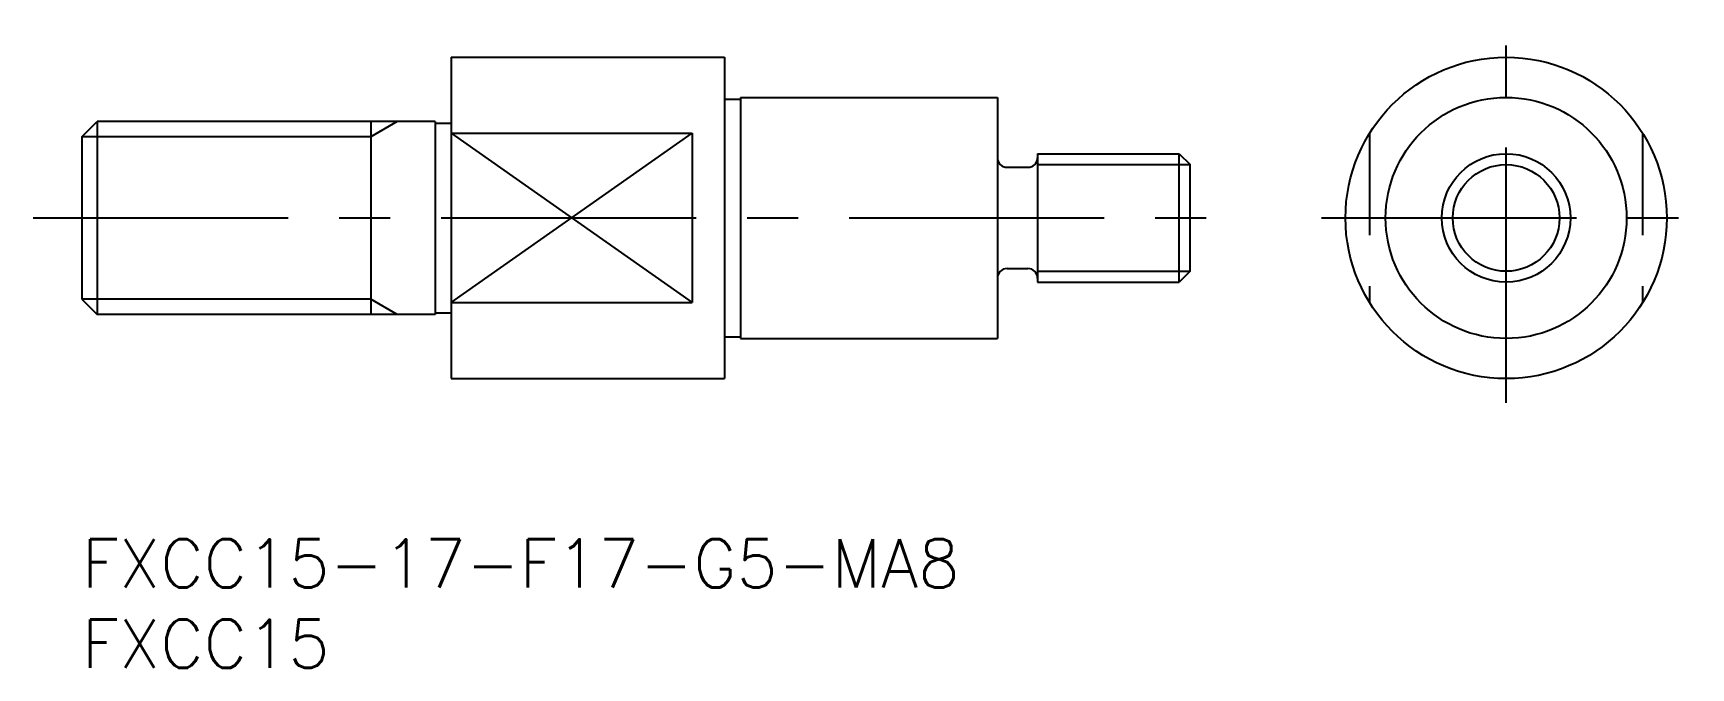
# Model space of a CAD drawing. Extents: x -3 to 100, y -8 to 32.
import ezdxf

# ---------------------------------------------------------------- set-up
doc = ezdxf.new("R2010")
doc.units = 0
doc.header["$LTSCALE"] = 0.5
doc.linetypes.add('CENTER', pattern=[50.8, 31.75, -6.35, 6.35, -6.35])
doc.linetypes.add('DASHED', pattern=[19.05, 12.7, -6.35])
for name, color, linetype in [('MSM_CENTER', 1, 'CENTER'), ('MSM_CONTINUOUS', 7, 'CONTINUOUS'), ('MSM_DASHED', 4, 'DASHED'), ('MSM_NARROW', 5, 'CONTINUOUS'), ('MSM_PART_NUMBER', 7, 'CONTINUOUS')]:
    doc.layers.add(name, color=color, linetype=linetype)
doc.styles.get("Standard").update_dxf_attribs({"font": 'txt.shx', "height": 3, "bigfont": 'bigfont.shx'})

# ---------------------------------------------------------------- blocks, each defined once
blk = doc.blocks.new('*U12')
at = {"layer": 'MSM_PART_NUMBER'}
blk.add_text('FXCC15-17-F17-G5-MA8', height=3, dxfattribs=at).set_placement((0, -3))
blk = doc.blocks.new('*U13')
at = {"layer": 'MSM_PART_NUMBER'}
blk.add_text('FXCC15', height=3, dxfattribs=at).set_placement((0, -8))

msp = doc.modelspace()

# ---------------------------------------------------------------- linework, layer by layer
at = {"layer": 'MSM_CENTER'}
for p, q in [((88.67, 8.5), (88.67, 31.5)), ((-3.03, 20), (72.08, 20)), ((77.17, 20), (100.17, 20))]:
    msp.add_line(p, q, dxfattribs=at)
at = {"layer": 'MSM_CONTINUOUS'}
for p, q in [((23, 30), (23, 10)), ((23, 30), (40, 30)), ((40, 30), (40, 10)), ((40, 27.4), (41, 27.4)), ((41, 27.5), (41, 12.5)), ((41, 27.5), (57, 27.5)), ((57, 27.5), (57, 12.5)), ((0, 25.05), (0.95, 26)), ((0.95, 26), (0.95, 14)), ((22, 26), (0.95, 26)), ((18, 26), (18, 14)), ((22, 26), (22, 14)), ((22, 25.9), (23, 25.9)), ((0, 25.05), (0, 14.95)), ((23, 25.27), (38, 25.27)), ((38, 25.27), (38, 14.73)), ((59.5, 24), (59.5, 16)), ((59.5, 24), (68.32, 24)), ((68.32, 16), (68.32, 24)), ((68.32, 24), (69, 23.32)), ((57.6, 23.15), (58.9, 23.15)), ((69, 16.68), (69, 23.32)), ((57.6, 16.85), (58.9, 16.85)), ((69, 16.68), (68.32, 16)), ((59.5, 16), (68.32, 16)), ((0, 14.95), (0.95, 14)), ((23, 14.73), (38, 14.73)), ((22, 14), (0.95, 14)), ((22, 14.1), (23, 14.1)), ((40, 12.6), (41, 12.6)), ((41, 12.5), (57, 12.5)), ((23, 10), (40, 10))]:
    msp.add_line(p, q, dxfattribs=at)
for radius in [10, 7.5, 4]:
    msp.add_circle((88.67, 20), radius, dxfattribs=at)
for centre, start, end in [((57.6, 23.75), 180, 270), ((58.9, 23.75), 270, 0), ((57.6, 16.25), 90, 180), ((58.9, 16.25), 0, 90)]:
    msp.add_arc(centre, 0.6, start, end, dxfattribs=at)
at = {"layer": 'MSM_DASHED'}
for p, q in [((80.17, 25.27), (80.17, 14.73)), ((97.17, 25.27), (97.17, 14.73))]:
    msp.add_line(p, q, dxfattribs=at)
at = {"layer": 'MSM_NARROW'}
for p, q in [((19.64, 26), (18, 25.05)), ((18, 25.05), (0, 25.05)), ((23, 25.27), (38, 14.73)), ((23, 14.73), (38, 25.27)), ((59.5, 23.32), (69, 23.32)), ((59.5, 16.68), (69, 16.68)), ((18, 14.95), (0, 14.95)), ((19.64, 14), (18, 14.95))]:
    msp.add_line(p, q, dxfattribs=at)
msp.add_circle((88.67, 20), 3.32, dxfattribs=at)

# ---------------------------------------------------------------- block references
at = {"layer": 'MSM_CONTINUOUS'}
for name in ['*U12', '*U13']:
    msp.add_blockref(name, (0, 0), dxfattribs=at)

doc.saveas('drawing.dxf')
